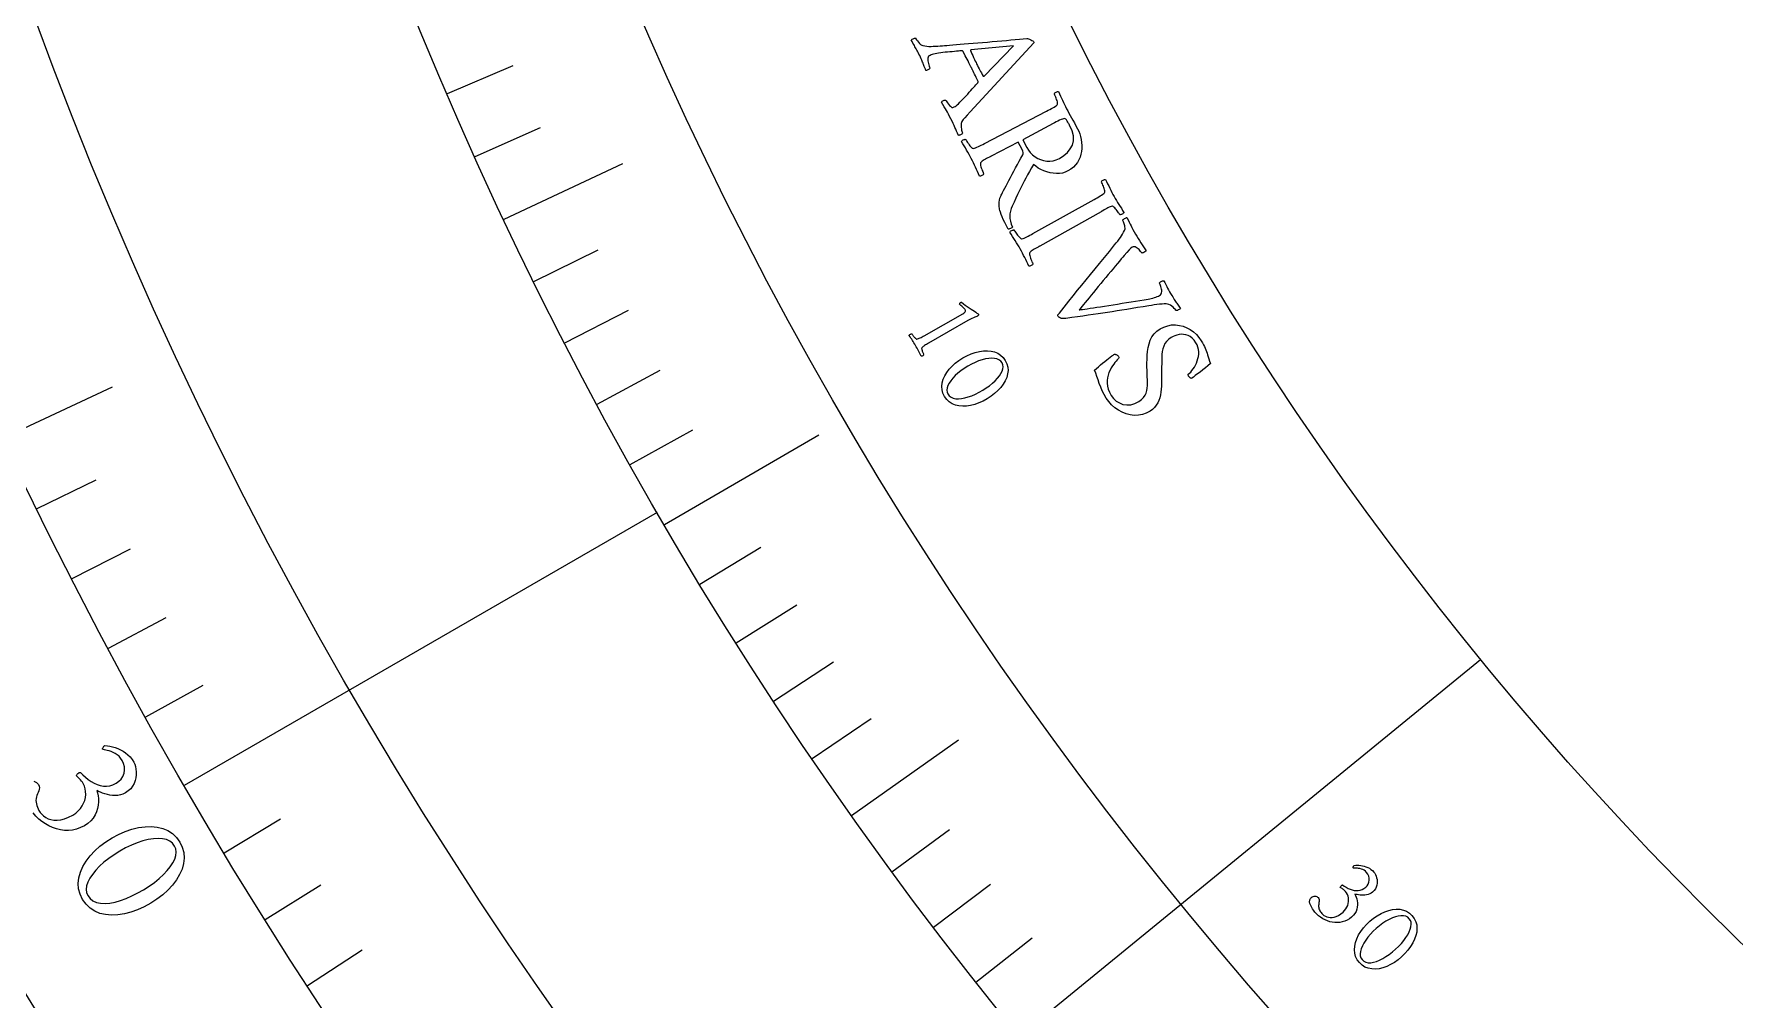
# Model space of a CAD drawing. Header units: millimetres. Extents: x -60 to 60, y -60 to 76.
# Drawn here: x -48.84 to -28.29, y -29.75 to -18.07 of the extents above; entities that cross this region are included whole.
import ezdxf

# ---------------------------------------------------------------- set-up
doc = ezdxf.new("R2010")
doc.units = ezdxf.units.MM
for name, color, linetype in [('CUT_OUTER', 1, 'Continuous'), ('ENGRAVE', 7, 'Continuous'), ('ENGRAVE_FINE', 8, 'Continuous'), ('TEXT', 5, 'Continuous')]:
    doc.layers.add(name, color=color, linetype=linetype)

msp = doc.modelspace()

# ---------------------------------------------------------------- linework, layer by layer
at = {"layer": 'CUT_OUTER'}
msp.add_arc((0, -0.0001), 59.9999, 176.771323, 2.429054, dxfattribs=at)
at = {"layer": 'ENGRAVE'}
for points in [[(-43.1618, -20.3063), (-41.7285, -19.632)], [(-49.2125, -22.9482), (-47.8966, -22.3345)], [(-41.2229, -23.9993), (-39.3562, -22.9125)], [(-47.0252, -27.15), (-41.3094, -23.85)], [(-36.9338, -30.1858), (-31.3589, -25.6295)], [(-38.9628, -27.5171), (-37.6689, -26.6033)]]:
    msp.add_lwpolyline(points, dxfattribs=at)
for radius in [58.8, 58.8, 57.225, 54.3, 54.3, 51.99, 47.7, 47.7, 45.18, 40.5, 40.5]:
    msp.add_circle((0, 0), radius, dxfattribs=at)
at = {"layer": 'ENGRAVE_FINE'}
for points in [[(-43.8446, -18.7868), (-43.0504, -18.4465)], [(-43.5099, -19.5493), (-42.7218, -19.1952)], [(-42.8004, -21.0575), (-42.0251, -20.6761)], [(-42.4257, -21.8026), (-41.6572, -21.4077)], [(-42.0378, -22.5414), (-41.2763, -22.1331)], [(-41.6368, -23.2737), (-40.8826, -22.8522)], [(-48.8045, -23.8036), (-48.0927, -23.4564)], [(-48.3817, -24.6517), (-47.676, -24.2921)], [(-40.7961, -24.7178), (-40.0571, -24.2701)], [(-40.3566, -25.4291), (-39.6256, -24.9685)], [(-47.9441, -25.4923), (-47.2448, -25.1205)], [(-39.9044, -26.1329), (-39.1816, -25.6595)], [(-47.4919, -26.3252), (-46.7992, -25.9412)], [(-39.4398, -26.829), (-38.7254, -26.343)], [(-46.5442, -27.9666), (-45.8653, -27.5587)], [(-38.4735, -28.1971), (-37.7767, -27.6864)], [(-46.049, -28.7746), (-45.3774, -28.3549)], [(-37.9722, -28.8687), (-37.2844, -28.3458)], [(-45.5398, -29.5739), (-44.8756, -29.1425)], [(-37.4589, -29.5317), (-36.7804, -28.9968)]]:
    msp.add_lwpolyline(points, dxfattribs=at)
at = {"layer": 'TEXT'}
for points in [[(-37.8931, -18.2103), (-37.8897, -18.21), (-37.8797, -18.2092), (-37.8631, -18.2079), (-37.8398, -18.2061), (-37.8108, -18.2038), (-37.7771, -18.201), (-37.7387, -18.1978), (-37.6956, -18.1941), (-37.6488, -18.1901), (-37.5993, -18.1861), (-37.5471, -18.182), (-37.4924, -18.1778), (-37.4359, -18.1735), (-37.3787, -18.1689), (-37.3207, -18.164), (-37.2621, -18.1588), (-37.2037, -18.1536), (-37.1464, -18.1484), (-37.0904, -18.1434), (-37.0356, -18.1385), (-36.9831, -18.1338), (-36.9337, -18.1294), (-36.8876, -18.1253), (-36.8448, -18.1215), (-36.835, -18.1224), (-36.8237, -18.1252), (-36.8109, -18.1299), (-36.7966, -18.1365), (-36.783, -18.1439), (-36.7725, -18.151), (-36.7649, -18.1577), (-36.7603, -18.1641), (-36.7596, -18.1657), (-36.7591, -18.1671), (-36.759, -18.1682), (-36.7591, -18.169), (-36.7593, -18.1699), (-36.7594, -18.1711), (-36.7595, -18.1728), (-36.7596, -18.1748), (-37.529, -19.0077), (-37.5666, -19.0492), (-37.5946, -19.0805), (-37.6131, -19.1014), (-37.6219, -19.1121), (-37.6287, -19.1226), (-37.6336, -19.135), (-37.6368, -19.1491), (-37.6382, -19.1651), (-37.6382, -19.1818), (-37.6372, -19.1979), (-37.6352, -19.2136), (-37.6321, -19.2286), (-37.6287, -19.2421), (-37.6258, -19.2527), (-37.6232, -19.2606), (-37.6212, -19.2656), (-37.6247, -19.2713), (-37.6301, -19.2765), (-37.6373, -19.2812), (-37.6464, -19.2854), (-37.6554, -19.2889), (-37.6625, -19.2914), (-37.6676, -19.2929), (-37.6709, -19.2934), (-37.6823, -19.2667), (-37.6932, -19.2414), (-37.7034, -19.2176), (-37.713, -19.1952), (-37.7231, -19.1725), (-37.7344, -19.148), (-37.7472, -19.1215), (-37.7613, -19.0932), (-37.7766, -19.0635), (-37.7908, -19.0366), (-37.804, -19.0125), (-37.8162, -18.9911), (-37.8286, -18.9699), (-37.8425, -18.9461), (-37.8577, -18.9197), (-37.8744, -18.8907), (-37.8717, -18.8854), (-37.867, -18.8804), (-37.8605, -18.8758), (-37.8521, -18.8716), (-37.8433, -18.8683), (-37.8354, -18.8664), (-37.8285, -18.866), (-37.8226, -18.8671), (-37.8175, -18.8763), (-37.8105, -18.8874), (-37.8015, -18.9004), (-37.7906, -18.9153), (-37.7791, -18.9295), (-37.7684, -18.9408), (-37.7585, -18.949), (-37.7495, -18.9542), (-37.7435, -18.9552), (-37.7367, -18.9547), (-37.729, -18.9525), (-37.7204, -18.9487), (-37.7111, -18.9432), (-37.6998, -18.9347), (-37.6864, -18.9233), (-37.6709, -18.909), (-37.654, -18.8926), (-37.6361, -18.8747), (-37.6174, -18.8555), (-37.5979, -18.8348), (-37.5781, -18.8135), (-37.5586, -18.7923), (-37.5395, -18.7714), (-37.5207, -18.7506), (-37.5029, -18.7309), (-37.4867, -18.7129), (-37.4722, -18.6968), (-37.4593, -18.6825), (-37.4488, -18.6708), (-37.4412, -18.6625), (-37.4367, -18.6574), (-37.4352, -18.6558), (-37.4351, -18.6554), (-37.4347, -18.6544), (-37.4341, -18.6527), (-37.4333, -18.6503), (-37.4327, -18.6477), (-37.4324, -18.6454), (-37.4326, -18.6432), (-37.4333, -18.6413), (-37.4397, -18.6265), (-37.4471, -18.6102), (-37.4555, -18.5925), (-37.4649, -18.5732), (-37.4746, -18.5536), (-37.484, -18.5346), (-37.493, -18.5164), (-37.5017, -18.4988), (-37.5039, -18.4942), (-37.5062, -18.4897), (-37.5084, -18.4851), (-37.5106, -18.4806), (-37.5128, -18.4762), (-37.5149, -18.4719), (-37.5169, -18.468), (-37.5187, -18.4642), (-37.5317, -18.438), (-37.5437, -18.4139), (-37.5549, -18.3918), (-37.5651, -18.3719), (-37.5758, -18.3517), (-37.5881, -18.329), (-37.602, -18.3037), (-37.6176, -18.2758), (-37.6183, -18.2748), (-37.6194, -18.2738), (-37.621, -18.2727), (-37.623, -18.2716), (-37.625, -18.2706), (-37.6264, -18.2699), (-37.6273, -18.2694), (-37.6276, -18.2693), (-37.6303, -18.2696), (-37.6384, -18.2703), (-37.6519, -18.2716), (-37.6708, -18.2734), (-37.6934, -18.2755), (-37.7181, -18.2777), (-37.7448, -18.2801), (-37.7736, -18.2826), (-37.8028, -18.2852), (-37.831, -18.288), (-37.8582, -18.291), (-37.8842, -18.2942), (-37.9098, -18.2973), (-37.9328, -18.301), (-37.9533, -18.3053), (-37.9713, -18.3102), (-37.987, -18.3153), (-38.0009, -18.3202), (-38.0128, -18.3249), (-38.0229, -18.3294), (-38.0316, -18.3358), (-38.0375, -18.3452), (-38.0407, -18.3578), (-38.0412, -18.3734), (-38.0396, -18.3904), (-38.037, -18.4072), (-38.0331, -18.4237), (-38.0282, -18.4399), (-38.0231, -18.4544), (-38.019, -18.4659), (-38.0158, -18.4742), (-38.0135, -18.4795), (-38.0154, -18.4825), (-38.0195, -18.4863), (-38.0255, -18.4909), (-38.0336, -18.4961), (-38.0423, -18.501), (-38.0501, -18.5047), (-38.0569, -18.507), (-38.0629, -18.508), (-38.0702, -18.4907), (-38.0768, -18.4746), (-38.0829, -18.4598), (-38.0883, -18.4463), (-38.0934, -18.4334), (-38.0985, -18.4205), (-38.1037, -18.4076), (-38.1088, -18.3947), (-38.1144, -18.3808), (-38.1213, -18.3651), (-38.1293, -18.3476), (-38.1385, -18.3282), (-38.148, -18.3087), (-38.1569, -18.291), (-38.1653, -18.275), (-38.1731, -18.2607), (-38.1807, -18.2472), (-38.1882, -18.2338), (-38.1958, -18.2204), (-38.2033, -18.2069), (-38.2113, -18.1925), (-38.2201, -18.1763), (-38.2299, -18.1582), (-38.2404, -18.1383), (-38.2384, -18.1353), (-38.2342, -18.1319), (-38.2278, -18.128), (-38.2193, -18.1237), (-38.2101, -18.1196), (-38.2021, -18.1167), (-38.195, -18.1148), (-38.189, -18.1139), (-38.1839, -18.1234), (-38.1763, -18.1353), (-38.1664, -18.1497), (-38.154, -18.1664), (-38.1405, -18.1823), (-38.1274, -18.1943), (-38.1147, -18.2023), (-38.1023, -18.2064), (-38.078, -18.2111), (-38.0531, -18.2143), (-38.0277, -18.216), (-38.0018, -18.2161), (-37.9754, -18.2152), (-37.9485, -18.214), (-37.921, -18.2123), (-37.8931, -18.2103)], [(-37.0063, -18.2076), (-37.5194, -18.2595), (-37.5196, -18.2596), (-37.5202, -18.2601), (-37.5212, -18.261), (-37.5226, -18.2622), (-37.5239, -18.2634), (-37.5248, -18.2646), (-37.5251, -18.2657), (-37.5249, -18.2667), (-37.5169, -18.2852), (-37.508, -18.3054), (-37.4981, -18.3272), (-37.4873, -18.3507), (-37.4765, -18.3738), (-37.4667, -18.3944), (-37.458, -18.4126), (-37.4503, -18.4283), (-37.4402, -18.4486), (-37.4303, -18.4678), (-37.4207, -18.4858), (-37.4114, -18.5027), (-37.4019, -18.5194), (-37.3921, -18.5369), (-37.3819, -18.5552), (-37.3713, -18.5743), (-37.3702, -18.5758), (-37.3687, -18.5766), (-37.3668, -18.5769), (-37.3645, -18.5765), (-37.3623, -18.5759), (-37.3608, -18.5755), (-37.3598, -18.5752), (-37.3595, -18.5752)], [(-36.2305, -19.2121), (-36.2163, -19.2419), (-36.2042, -19.2735), (-36.1944, -19.3068), (-36.1868, -19.3419), (-36.1816, -19.3778), (-36.1794, -19.4138), (-36.18, -19.4498), (-36.1834, -19.4857), (-36.1901, -19.5211), (-36.2005, -19.5552), (-36.2145, -19.5881), (-36.2323, -19.6198), (-36.2541, -19.6495), (-36.2804, -19.6765), (-36.3112, -19.7009), (-36.3464, -19.7226), (-36.3786, -19.7373), (-36.4127, -19.7474), (-36.4487, -19.753), (-36.4866, -19.754), (-36.5252, -19.7511), (-36.5633, -19.7446), (-36.6009, -19.7348), (-36.6381, -19.7215), (-36.6736, -19.7053), (-36.7063, -19.6868), (-36.7362, -19.6661), (-36.7632, -19.6431), (-36.7886, -19.6862), (-36.8127, -19.7281), (-36.8355, -19.7687), (-36.8569, -19.8081), (-36.8774, -19.8471), (-36.8975, -19.8865), (-36.9173, -19.9262), (-36.9366, -19.9665), (-36.9562, -20.008), (-36.9767, -20.0519), (-36.9982, -20.098), (-37.0205, -20.1464), (-37.0334, -20.1784), (-37.0428, -20.2095), (-37.0486, -20.2397), (-37.0508, -20.269), (-37.0491, -20.2989), (-37.043, -20.3309), (-37.0325, -20.3651), (-37.0176, -20.4014), (-37.0203, -20.4067), (-37.0253, -20.4115), (-37.0327, -20.4158), (-37.0423, -20.4197), (-37.052, -20.4228), (-37.0596, -20.4251), (-37.0651, -20.4265), (-37.0684, -20.427), (-37.0912, -20.3846), (-37.1112, -20.3455), (-37.1283, -20.3097), (-37.1425, -20.2771), (-37.1541, -20.248), (-37.1632, -20.2227), (-37.1698, -20.2011), (-37.1739, -20.1833), (-37.1752, -20.1712), (-37.1765, -20.1567), (-37.1777, -20.1399), (-37.1789, -20.1207), (-37.1785, -20.0997), (-37.175, -20.0773), (-37.1683, -20.0535), (-37.1584, -20.0282), (-37.1531, -20.017), (-37.1457, -20.0016), (-37.136, -19.9822), (-37.1243, -19.9588), (-37.1107, -19.9321), (-37.0955, -19.9028), (-37.0788, -19.871), (-37.0606, -19.8367), (-37.0413, -19.8005), (-37.0213, -19.7632), (-37.0006, -19.7246), (-36.9792, -19.6849), (-36.9576, -19.6449), (-36.9359, -19.6056), (-36.9144, -19.567), (-36.8929, -19.529), (-36.8881, -19.5153), (-36.8876, -19.4999), (-36.8915, -19.4828), (-36.8997, -19.4639), (-36.9477, -19.3727), (-37.2753, -19.5444), (-37.278, -19.5459), (-37.2807, -19.5473), (-37.2833, -19.5487), (-37.286, -19.5501), (-37.2887, -19.5515), (-37.2914, -19.5529), (-37.2941, -19.5544), (-37.2968, -19.5558), (-37.3135, -19.5646), (-37.3294, -19.5731), (-37.3443, -19.5813), (-37.3585, -19.5892), (-37.3714, -19.597), (-37.3828, -19.6046), (-37.3927, -19.6122), (-37.401, -19.6196), (-37.4038, -19.6251), (-37.4048, -19.6332), (-37.4042, -19.6439), (-37.402, -19.6571), (-37.3985, -19.6718), (-37.3943, -19.6866), (-37.3892, -19.7016), (-37.3833, -19.7167), (-37.3774, -19.7307), (-37.3724, -19.7422), (-37.3682, -19.7513), (-37.3649, -19.758), (-37.3679, -19.7627), (-37.3725, -19.7675), (-37.3788, -19.7725), (-37.3867, -19.7776), (-37.3951, -19.782), (-37.4026, -19.7846), (-37.4093, -19.7854), (-37.4152, -19.7846), (-37.4277, -19.7567), (-37.44, -19.7295), (-37.4521, -19.7029), (-37.4639, -19.6769), (-37.4759, -19.6512), (-37.4884, -19.6253), (-37.5014, -19.5992), (-37.5149, -19.5729), (-37.5284, -19.5474), (-37.5424, -19.5219), (-37.5568, -19.4963), (-37.5716, -19.4706), (-37.5867, -19.4448), (-37.6021, -19.4188), (-37.6176, -19.3927), (-37.6334, -19.3664), (-37.6307, -19.361), (-37.6262, -19.356), (-37.6197, -19.3513), (-37.6114, -19.347), (-37.6027, -19.3434), (-37.595, -19.3411), (-37.5884, -19.3401), (-37.5828, -19.3403), (-37.5792, -19.3468), (-37.5742, -19.3555), (-37.5676, -19.3662), (-37.5595, -19.379), (-37.5504, -19.3925), (-37.5409, -19.4054), (-37.5311, -19.4177), (-37.5209, -19.4293), (-37.5111, -19.439), (-37.5027, -19.4456), (-37.4957, -19.4489), (-37.49, -19.4491), (-37.4767, -19.4463), (-37.4623, -19.4419), (-37.4466, -19.4359), (-37.4299, -19.4282), (-37.4122, -19.4196), (-37.3939, -19.4104), (-37.375, -19.4008), (-37.3554, -19.3908), (-36.6042, -18.9985), (-36.5847, -18.9883), (-36.5658, -18.9783), (-36.5475, -18.9685), (-36.5298, -18.9588), (-36.5135, -18.9493), (-36.4993, -18.9399), (-36.4871, -18.9306), (-36.4771, -18.9214), (-36.4733, -18.9164), (-36.4716, -18.9087), (-36.4722, -18.8985), (-36.4751, -18.8856), (-36.4792, -18.8713), (-36.4838, -18.857), (-36.4889, -18.8427), (-36.4944, -18.8283), (-36.4997, -18.815), (-36.5043, -18.8041), (-36.5081, -18.7953), (-36.5112, -18.7889), (-36.5082, -18.7843), (-36.5035, -18.7796), (-36.4971, -18.7747), (-36.4891, -18.7697), (-36.4807, -18.7654), (-36.4732, -18.7629), (-36.4665, -18.762), (-36.4606, -18.7629), (-36.448, -18.7897), (-36.4357, -18.8162), (-36.4236, -18.8425), (-36.4118, -18.8685), (-36.4, -18.8942), (-36.3879, -18.9196), (-36.3755, -18.9447), (-36.3627, -18.9695), (-36.349, -18.9955), (-36.3346, -19.0223), (-36.3193, -19.05), (-36.3033, -19.0786), (-36.2865, -19.1087), (-36.2687, -19.141), (-36.2501, -19.1754), (-36.2305, -19.2121)], [(-36.4492, -19.5708), (-36.3965, -19.5376), (-36.353, -19.4996), (-36.3187, -19.4568), (-36.2937, -19.4092), (-36.2804, -19.3566), (-36.2818, -19.2987), (-36.2976, -19.2355), (-36.328, -19.1669), (-36.3329, -19.158), (-36.339, -19.1471), (-36.3465, -19.1342), (-36.3553, -19.1194), (-36.3646, -19.1056), (-36.3734, -19.096), (-36.3817, -19.0905), (-36.3896, -19.0891), (-36.4008, -19.0909), (-36.4143, -19.095), (-36.4303, -19.1013), (-36.4487, -19.1099), (-36.4683, -19.1197), (-36.488, -19.1297), (-36.5077, -19.1398), (-36.5274, -19.1501), (-36.8937, -19.3444), (-36.8448, -19.4373), (-36.8252, -19.4698), (-36.8019, -19.4994), (-36.7752, -19.5261), (-36.7449, -19.5499), (-36.712, -19.57), (-36.6775, -19.5856), (-36.6413, -19.5968), (-36.6035, -19.6034), (-36.5648, -19.6047), (-36.5262, -19.5996), (-36.4877, -19.5883), (-36.4492, -19.5708)], [(-35.7891, -20.0307), (-35.775, -20.0556), (-35.7607, -20.0799), (-35.7462, -20.1038), (-35.7315, -20.1271), (-35.7167, -20.1504), (-35.7016, -20.1744), (-35.6863, -20.1989), (-35.6709, -20.2241), (-35.6734, -20.2294), (-35.6778, -20.2345), (-35.684, -20.2395), (-35.6922, -20.2441), (-35.7008, -20.2481), (-35.7083, -20.2507), (-35.7149, -20.2521), (-35.7204, -20.2521), (-35.7241, -20.2459), (-35.7294, -20.2378), (-35.7362, -20.2276), (-35.7446, -20.2155), (-35.7538, -20.2027), (-35.7631, -20.1906), (-35.7725, -20.179), (-35.7819, -20.168), (-35.791, -20.1589), (-35.7993, -20.1527), (-35.8068, -20.1495), (-35.8135, -20.1493), (-35.8243, -20.1523), (-35.8362, -20.1566), (-35.849, -20.1622), (-35.8629, -20.1691), (-35.8777, -20.1769), (-35.893, -20.1851), (-35.9089, -20.1939), (-35.9254, -20.2031), (-35.9281, -20.2046), (-35.9307, -20.2061), (-35.9334, -20.2076), (-35.9361, -20.2091), (-35.9387, -20.2106), (-35.9414, -20.212), (-35.944, -20.2135), (-35.9467, -20.215), (-36.6854, -20.6304), (-36.688, -20.6319), (-36.6907, -20.6334), (-36.6933, -20.6349), (-36.696, -20.6364), (-36.6986, -20.6379), (-36.7013, -20.6394), (-36.7039, -20.6409), (-36.7066, -20.6424), (-36.723, -20.6517), (-36.7386, -20.6607), (-36.7533, -20.6693), (-36.7672, -20.6776), (-36.7799, -20.6857), (-36.7911, -20.6937), (-36.8008, -20.7016), (-36.8089, -20.7093), (-36.8114, -20.7148), (-36.8123, -20.7229), (-36.8114, -20.7336), (-36.8087, -20.7468), (-36.8048, -20.7613), (-36.8001, -20.776), (-36.7946, -20.7908), (-36.7883, -20.8058), (-36.782, -20.8196), (-36.7766, -20.831), (-36.7722, -20.8399), (-36.7687, -20.8465), (-36.7716, -20.8513), (-36.776, -20.8562), (-36.7822, -20.8614), (-36.7899, -20.8668), (-36.7981, -20.8714), (-36.8056, -20.8742), (-36.8123, -20.8753), (-36.8182, -20.8746), (-36.8315, -20.8471), (-36.8446, -20.8203), (-36.8574, -20.794), (-36.87, -20.7684), (-36.8828, -20.743), (-36.8961, -20.7175), (-36.9098, -20.6918), (-36.9241, -20.6659), (-36.9383, -20.6408), (-36.953, -20.6157), (-36.9681, -20.5905), (-36.9837, -20.5653), (-36.9996, -20.54), (-37.0157, -20.5145), (-37.032, -20.4888), (-37.0486, -20.4629), (-37.0461, -20.4575), (-37.0416, -20.4524), (-37.0353, -20.4475), (-37.0271, -20.4429), (-37.0185, -20.4391), (-37.0109, -20.4366), (-37.0043, -20.4354), (-36.9988, -20.4354), (-36.995, -20.4418), (-36.9897, -20.4503), (-36.9828, -20.4608), (-36.9743, -20.4734), (-36.9648, -20.4867), (-36.955, -20.4993), (-36.9448, -20.5113), (-36.9342, -20.5226), (-36.9242, -20.532), (-36.9156, -20.5383), (-36.9085, -20.5414), (-36.9028, -20.5414), (-36.8896, -20.5382), (-36.8753, -20.5334), (-36.8599, -20.5269), (-36.8433, -20.5188), (-36.8259, -20.5096), (-36.8079, -20.4999), (-36.7892, -20.4898), (-36.77, -20.4792), (-36.0296, -20.0668), (-36.0104, -20.056), (-35.9918, -20.0455), (-35.9738, -20.0351), (-35.9564, -20.0249), (-35.9404, -20.0149), (-35.9265, -20.0051), (-35.9146, -19.9954), (-35.9049, -19.9859), (-35.9012, -19.9808), (-35.8998, -19.9731), (-35.9007, -19.9629), (-35.9039, -19.9501), (-35.9085, -19.9359), (-35.9136, -19.9216), (-35.9192, -19.9071), (-35.9253, -19.8926), (-35.9313, -19.8791), (-35.9363, -19.8679), (-35.9405, -19.8592), (-35.9439, -19.8528), (-35.9409, -19.8481), (-35.9364, -19.8432), (-35.9302, -19.8382), (-35.9223, -19.8329), (-35.9141, -19.8284), (-35.9066, -19.8257), (-35.8999, -19.8246), (-35.894, -19.8253), (-35.8806, -19.8518), (-35.8674, -19.8781), (-35.8544, -19.9043), (-35.8417, -19.9303), (-35.8289, -19.956), (-35.8159, -19.9813), (-35.8026, -20.0062), (-35.7891, -20.0307)], [(-35.531, -20.4851), (-35.515, -20.5124), (-35.499, -20.539), (-35.4829, -20.5649), (-35.4666, -20.5903), (-35.4504, -20.6152), (-35.4345, -20.64), (-35.4187, -20.6646), (-35.4032, -20.689), (-35.4067, -20.693), (-35.4122, -20.6974), (-35.4196, -20.7022), (-35.4289, -20.7075), (-35.4383, -20.712), (-35.4456, -20.7146), (-35.451, -20.7154), (-35.4544, -20.7143), (-35.4573, -20.7099), (-35.4621, -20.7035), (-35.4688, -20.6953), (-35.4773, -20.685), (-35.4871, -20.6743), (-35.4976, -20.6643), (-35.5088, -20.6552), (-35.5207, -20.6469), (-35.5329, -20.6409), (-35.5451, -20.6387), (-35.5574, -20.6402), (-35.5697, -20.6455), (-35.5864, -20.6577), (-35.6082, -20.6782), (-35.6353, -20.707), (-35.6676, -20.7439), (-35.6842, -20.7636), (-35.7032, -20.7863), (-35.7247, -20.8121), (-35.7487, -20.8409), (-35.7746, -20.8721), (-35.8018, -20.9047), (-35.8303, -20.9389), (-35.8601, -20.9746), (-35.8905, -21.0112), (-35.9208, -21.0478), (-35.9511, -21.0847), (-35.9812, -21.1216), (-36.0108, -21.1579), (-36.0391, -21.1926), (-36.0663, -21.2258), (-36.0923, -21.2574), (-36.1166, -21.2869), (-36.1386, -21.3136), (-36.1582, -21.3374), (-36.1755, -21.3584), (-36.1898, -21.3758), (-36.2004, -21.3888), (-36.2072, -21.3973), (-36.2103, -21.4014), (-36.2027, -21.4006), (-36.189, -21.3989), (-36.1693, -21.3963), (-36.1435, -21.3927), (-36.1127, -21.3882), (-36.078, -21.3831), (-36.0394, -21.3773), (-35.997, -21.3708), (-35.9515, -21.3637), (-35.9036, -21.3563), (-35.8535, -21.3484), (-35.8011, -21.3402), (-35.7474, -21.3318), (-35.6933, -21.3232), (-35.6388, -21.3144), (-35.584, -21.3055), (-35.5297, -21.2967), (-35.4772, -21.288), (-35.4262, -21.2796), (-35.3769, -21.2713), (-35.3584, -21.2681), (-35.3398, -21.2642), (-35.3209, -21.2595), (-35.3019, -21.2542), (-35.2838, -21.2484), (-35.2676, -21.2422), (-35.2533, -21.2359), (-35.241, -21.2292), (-35.2288, -21.2199), (-35.2201, -21.2087), (-35.2149, -21.1958), (-35.2131, -21.181), (-35.2137, -21.1654), (-35.2157, -21.15), (-35.219, -21.1349), (-35.2237, -21.12), (-35.2287, -21.1064), (-35.2332, -21.0952), (-35.2371, -21.0865), (-35.2404, -21.0801), (-35.2394, -21.0755), (-35.2359, -21.0705), (-35.2297, -21.065), (-35.221, -21.0592), (-35.2115, -21.0541), (-35.2032, -21.0509), (-35.1959, -21.0495), (-35.1898, -21.0499), (-35.1772, -21.0731), (-35.165, -21.0958), (-35.1533, -21.1179), (-35.1421, -21.1394), (-35.1307, -21.1608), (-35.1187, -21.1827), (-35.1059, -21.205), (-35.0923, -21.2278), (-35.0811, -21.2463), (-35.0709, -21.2627), (-35.0618, -21.277), (-35.0539, -21.2893), (-35.0464, -21.3004), (-35.039, -21.3113), (-35.0315, -21.3221), (-35.0239, -21.3327), (-35.0159, -21.3438), (-35.0072, -21.3562), (-34.9976, -21.3699), (-34.9873, -21.3848), (-34.9908, -21.3889), (-34.9964, -21.3933), (-35.0042, -21.3982), (-35.014, -21.4035), (-35.0237, -21.4081), (-35.0309, -21.4109), (-35.0357, -21.4119), (-35.0379, -21.4111), (-35.0426, -21.4047), (-35.0503, -21.3957), (-35.0612, -21.384), (-35.0751, -21.3697), (-35.0911, -21.3556), (-35.1082, -21.3447), (-35.1263, -21.3368), (-35.1455, -21.3321), (-35.1615, -21.3305), (-35.1825, -21.3304), (-35.2088, -21.3318), (-35.2402, -21.3347), (-35.2737, -21.3386), (-35.3062, -21.3429), (-35.3378, -21.3475), (-35.3683, -21.3526), (-35.4391, -21.3644), (-35.5069, -21.3756), (-35.5718, -21.3862), (-35.6337, -21.3964), (-35.6937, -21.4061), (-35.7527, -21.4154), (-35.8107, -21.4243), (-35.8677, -21.4329), (-35.9248, -21.4414), (-35.9829, -21.4501), (-36.0421, -21.4588), (-36.1025, -21.4677), (-36.1651, -21.4768), (-36.2311, -21.486), (-36.3005, -21.4954), (-36.3734, -21.5049), (-36.3929, -21.5068), (-36.4101, -21.5067), (-36.4248, -21.5048), (-36.4371, -21.5009), (-36.4474, -21.4957), (-36.4563, -21.4894), (-36.4637, -21.4821), (-36.4697, -21.4737), (-36.4704, -21.4708), (-36.4697, -21.4672), (-36.4674, -21.463), (-36.4635, -21.4582), (-36.4592, -21.4533), (-36.4557, -21.4489), (-36.453, -21.4449), (-36.451, -21.4413), (-36.3929, -21.3687), (-36.3366, -21.2986), (-36.2821, -21.231), (-36.2296, -21.166), (-36.1777, -21.1021), (-36.1253, -21.0377), (-36.0725, -20.9728), (-36.0191, -20.9075), (-35.9642, -20.8402), (-35.9066, -20.7693), (-35.8464, -20.6948), (-35.7834, -20.6168), (-35.764, -20.593), (-35.7459, -20.5701), (-35.7289, -20.5481), (-35.7133, -20.5269), (-35.6988, -20.5061), (-35.6856, -20.4854), (-35.6735, -20.4646), (-35.6626, -20.4438), (-35.6588, -20.4347), (-35.6567, -20.4243), (-35.6563, -20.4126), (-35.6575, -20.3995), (-35.6598, -20.386), (-35.6627, -20.373), (-35.6662, -20.3604), (-35.6703, -20.3484), (-35.6745, -20.3374), (-35.6784, -20.3281), (-35.6819, -20.3204), (-35.685, -20.3144), (-35.6839, -20.3128), (-35.6798, -20.3097), (-35.6725, -20.3051), (-35.6621, -20.2991), (-35.6515, -20.2932), (-35.6436, -20.2891), (-35.6382, -20.2868), (-35.6355, -20.2863), (-35.6205, -20.3149), (-35.6069, -20.3411), (-35.5948, -20.3649), (-35.5843, -20.3863), (-35.5736, -20.4076), (-35.5612, -20.4311), (-35.5469, -20.457), (-35.531, -20.4851)], [(-38.0833, -21.7143), (-37.6184, -21.4492), (-37.6072, -21.4424), (-37.5983, -21.436), (-37.5916, -21.43), (-37.5873, -21.4245), (-37.5849, -21.419), (-37.5843, -21.4133), (-37.5854, -21.4073), (-37.5882, -21.4011), (-37.5928, -21.3941), (-37.5996, -21.386), (-37.6085, -21.3768), (-37.6195, -21.3665), (-37.6309, -21.3563), (-37.641, -21.3475), (-37.6498, -21.3401), (-37.6574, -21.334), (-37.6556, -21.327), (-37.6527, -21.321), (-37.6486, -21.3161), (-37.6433, -21.3122), (-37.6432, -21.3122), (-37.643, -21.312), (-37.6426, -21.3118), (-37.6421, -21.3115), (-37.6399, -21.3105), (-37.6379, -21.3099), (-37.6363, -21.31), (-37.6349, -21.3105), (-37.6111, -21.3277), (-37.5874, -21.3446), (-37.5637, -21.3612), (-37.54, -21.3775), (-37.5174, -21.393), (-37.4968, -21.4071), (-37.4782, -21.4199), (-37.4617, -21.4314), (-37.448, -21.4408), (-37.4382, -21.4478), (-37.4322, -21.4522), (-37.43, -21.454), (-37.4286, -21.4563), (-37.4275, -21.4593), (-37.4276, -21.4623), (-37.4287, -21.4653), (-37.431, -21.4685), (-37.4338, -21.4715), (-37.4363, -21.4742), (-37.4387, -21.4766), (-37.4408, -21.4787), (-37.4428, -21.4795), (-37.4487, -21.4817), (-37.4585, -21.4854), (-37.4722, -21.4906), (-37.4893, -21.4977), (-37.5091, -21.5071), (-37.5315, -21.5188), (-37.5566, -21.5328), (-38.0314, -21.805), (-38.0441, -21.8123), (-38.0563, -21.8195), (-38.0681, -21.8265), (-38.0793, -21.8332), (-38.0896, -21.8399), (-38.0986, -21.8465), (-38.1063, -21.853), (-38.1127, -21.8594), (-38.1144, -21.8631), (-38.115, -21.8683), (-38.1146, -21.875), (-38.1131, -21.8832), (-38.1108, -21.8923), (-38.108, -21.9013), (-38.1047, -21.9103), (-38.1009, -21.9194), (-38.0971, -21.9278), (-38.0938, -21.9348), (-38.091, -21.9404), (-38.0887, -21.9446), (-38.0906, -21.9478), (-38.0936, -21.9511), (-38.0976, -21.9546), (-38.1028, -21.9582), (-38.1082, -21.9613), (-38.1132, -21.9632), (-38.1176, -21.964), (-38.1216, -21.9635), (-38.1305, -21.9455), (-38.1389, -21.9283), (-38.1471, -21.9119), (-38.1549, -21.8962), (-38.1627, -21.8807), (-38.1712, -21.8647), (-38.1801, -21.8483), (-38.1897, -21.8313), (-38.199, -21.8152), (-38.2082, -21.7999), (-38.2171, -21.7855), (-38.2259, -21.772), (-38.2348, -21.7584), (-38.2445, -21.7438), (-38.2547, -21.7282), (-38.2657, -21.7116), (-38.264, -21.7079), (-38.2611, -21.7045), (-38.257, -21.7012), (-38.2515, -21.698), (-38.2458, -21.6954), (-38.2408, -21.6937), (-38.2364, -21.6928), (-38.2327, -21.6928), (-38.2302, -21.6969), (-38.2268, -21.7022), (-38.2224, -21.7086), (-38.2171, -21.7161), (-38.2113, -21.724), (-38.2051, -21.7314), (-38.1988, -21.7384), (-38.1921, -21.745), (-38.1858, -21.7504), (-38.1804, -21.7539), (-38.1758, -21.7556), (-38.1721, -21.7555), (-38.1633, -21.7533), (-38.1537, -21.7501), (-38.1434, -21.7459), (-38.1323, -21.7406), (-38.1206, -21.7346), (-38.1085, -21.7282), (-38.0961, -21.7214), (-38.0833, -21.7143)], [(-34.7357, -21.7759), (-34.7204, -21.8011), (-34.7072, -21.8245), (-34.6962, -21.8463), (-34.6873, -21.8663), (-34.6796, -21.8857), (-34.6724, -21.9056), (-34.6655, -21.9261), (-34.659, -21.9471), (-34.6522, -21.9697), (-34.6445, -21.9947), (-34.6357, -22.0222), (-34.626, -22.0522), (-34.6558, -22.0779), (-34.6864, -22.1034), (-34.718, -22.1287), (-34.7504, -22.1539), (-34.7812, -22.1773), (-34.8079, -22.1974), (-34.8306, -22.2142), (-34.8492, -22.2276), (-34.8533, -22.23), (-34.858, -22.2303), (-34.8635, -22.2282), (-34.8696, -22.224), (-34.8756, -22.2187), (-34.8806, -22.2138), (-34.8847, -22.2091), (-34.8879, -22.2047), (-34.891, -22.1988), (-34.8929, -22.1931), (-34.8935, -22.1874), (-34.8928, -22.1818), (-34.8784, -22.169), (-34.8637, -22.1537), (-34.8488, -22.136), (-34.8337, -22.1157), (-34.8191, -22.0936), (-34.806, -22.0701), (-34.7944, -22.0453), (-34.7841, -22.0193), (-34.7758, -21.9923), (-34.7701, -21.965), (-34.7668, -21.9372), (-34.7661, -21.9089), (-34.7686, -21.8807), (-34.7751, -21.8531), (-34.7855, -21.8261), (-34.7999, -21.7997), (-34.8217, -21.7689), (-34.845, -21.7439), (-34.8696, -21.7248), (-34.8956, -21.7116), (-34.9224, -21.7032), (-34.9492, -21.6985), (-34.976, -21.6977), (-35.0029, -21.7007), (-35.0289, -21.7066), (-35.0535, -21.7145), (-35.0765, -21.7244), (-35.098, -21.7362), (-35.129, -21.7584), (-35.1544, -21.7832), (-35.1743, -21.8106), (-35.1887, -21.8407), (-35.1989, -21.8729), (-35.2063, -21.9067), (-35.211, -21.942), (-35.2128, -21.9788), (-35.2133, -22.0166), (-35.214, -22.0546), (-35.2147, -22.0929), (-35.2156, -22.1314), (-35.2156, -22.1607), (-35.2155, -22.1915), (-35.2155, -22.2238), (-35.2153, -22.2576), (-35.2157, -22.2922), (-35.2171, -22.3269), (-35.2197, -22.3617), (-35.2234, -22.3967), (-35.2289, -22.4311), (-35.2372, -22.4643), (-35.2483, -22.4963), (-35.262, -22.527), (-35.2791, -22.5558), (-35.3001, -22.582), (-35.325, -22.6057), (-35.3539, -22.6267), (-35.3999, -22.6517), (-35.4473, -22.6687), (-35.4962, -22.6775), (-35.5464, -22.6783), (-35.5965, -22.672), (-35.6451, -22.6594), (-35.6923, -22.6407), (-35.7378, -22.6157), (-35.7806, -22.5855), (-35.8192, -22.551), (-35.8537, -22.5122), (-35.8841, -22.4692), (-35.9093, -22.4262), (-35.9317, -22.3825), (-35.9511, -22.338), (-35.9676, -22.2928), (-35.9825, -22.2486), (-35.9968, -22.207), (-36.0108, -22.1679), (-36.0242, -22.1315), (-36.0018, -22.1107), (-35.9783, -22.0898), (-35.9537, -22.0686), (-35.9281, -22.0472), (-35.9026, -22.0265), (-35.8787, -22.0073), (-35.8561, -21.9896), (-35.8351, -21.9734), (-35.8166, -21.9595), (-35.802, -21.9487), (-35.7911, -21.9409), (-35.784, -21.9362), (-35.7771, -21.9381), (-35.7703, -21.9406), (-35.7636, -21.9436), (-35.7571, -21.9471), (-35.7509, -21.9511), (-35.7455, -21.9558), (-35.7407, -21.961), (-35.7367, -21.9667), (-35.7333, -21.9744), (-35.7328, -21.9817), (-35.7352, -21.9887), (-35.7405, -21.9954), (-35.7517, -22.0068), (-35.7644, -22.0211), (-35.7784, -22.0382), (-35.7938, -22.0581), (-35.8095, -22.0804), (-35.8243, -22.105), (-35.8381, -22.1317), (-35.8511, -22.1606), (-35.862, -22.1912), (-35.8695, -22.223), (-35.8737, -22.2561), (-35.8746, -22.2905), (-35.8709, -22.326), (-35.8614, -22.3622), (-35.8461, -22.3992), (-35.8251, -22.437), (-35.797, -22.4744), (-35.7636, -22.5049), (-35.7252, -22.5284), (-35.6816, -22.545), (-35.635, -22.5526), (-35.5878, -22.5492), (-35.5399, -22.5347), (-35.4914, -22.5092), (-35.4594, -22.4861), (-35.4338, -22.4615), (-35.4145, -22.4354), (-35.4016, -22.4078), (-35.3933, -22.3787), (-35.3878, -22.348), (-35.3849, -22.3158), (-35.3849, -22.2821), (-35.3863, -22.247), (-35.3878, -22.2106), (-35.3894, -22.1731), (-35.3912, -22.1343), (-35.3918, -22.0902), (-35.3917, -22.0449), (-35.3908, -21.9985), (-35.3893, -21.951), (-35.3855, -21.9037), (-35.378, -21.8577), (-35.3667, -21.8133), (-35.3517, -21.7702), (-35.3316, -21.73), (-35.3051, -21.6938), (-35.2722, -21.6617), (-35.2329, -21.6336), (-35.1876, -21.6098), (-35.1415, -21.5936), (-35.0948, -21.585), (-35.0475, -21.5841), (-35.0006, -21.5898), (-34.9554, -21.6013), (-34.9117, -21.6186), (-34.8697, -21.6416), (-34.8305, -21.6694), (-34.795, -21.7011), (-34.7635, -21.7365), (-34.7357, -21.7759)], [(-37.1053, -22.0134), (-37.0858, -22.0534), (-37.0744, -22.094), (-37.071, -22.1352), (-37.0756, -22.1771), (-37.0873, -22.2189), (-37.1051, -22.2599), (-37.129, -22.3002), (-37.159, -22.3396), (-37.1941, -22.3775), (-37.2332, -22.4131), (-37.2764, -22.4463), (-37.3237, -22.4772), (-37.3731, -22.5045), (-37.4228, -22.527), (-37.4727, -22.5447), (-37.5228, -22.5575), (-37.572, -22.5651), (-37.6191, -22.5669), (-37.6642, -22.5629), (-37.7071, -22.5532), (-37.7467, -22.5372), (-37.7818, -22.5143), (-37.8123, -22.4847), (-37.8382, -22.4482), (-37.8572, -22.409), (-37.8682, -22.3686), (-37.8713, -22.3271), (-37.8665, -22.2846), (-37.8546, -22.242), (-37.8367, -22.2002), (-37.8127, -22.1595), (-37.7826, -22.1196), (-37.7475, -22.0815), (-37.7082, -22.046), (-37.6647, -22.0131), (-37.617, -21.9828), (-37.5672, -21.9561), (-37.5173, -21.9342), (-37.4672, -21.9171), (-37.417, -21.9048), (-37.3678, -21.8977), (-37.3209, -21.8963), (-37.2762, -21.9006), (-37.2337, -21.9106), (-37.1946, -21.9267), (-37.1602, -21.9492), (-37.1304, -21.9781), (-37.1053, -22.0134)], [(-37.1438, -22.0441), (-37.1601, -22.0229), (-37.1808, -22.0066), (-37.206, -21.9953), (-37.2356, -21.9887), (-37.2688, -21.9867), (-37.3046, -21.9888), (-37.343, -21.995), (-37.3839, -22.0053), (-37.4265, -22.0194), (-37.4698, -22.0371), (-37.5137, -22.0582), (-37.5583, -22.0829), (-37.6011, -22.1096), (-37.6407, -22.1376), (-37.6771, -22.1669), (-37.7103, -22.1974), (-37.7395, -22.2283), (-37.764, -22.2587), (-37.7837, -22.2887), (-37.7987, -22.3181), (-37.8083, -22.3463), (-37.8115, -22.3724), (-37.8084, -22.3966), (-37.799, -22.4187), (-37.7816, -22.4416), (-37.7597, -22.459), (-37.7335, -22.4708), (-37.7029, -22.477), (-37.6688, -22.4782), (-37.6323, -22.475), (-37.5932, -22.4675), (-37.5516, -22.4555), (-37.5086, -22.4398), (-37.4653, -22.421), (-37.4216, -22.3991), (-37.3776, -22.3742), (-37.3347, -22.347), (-37.2953, -22.3189), (-37.2595, -22.2899), (-37.2273, -22.26), (-37.1992, -22.2299), (-37.1758, -22.2003), (-37.157, -22.1711), (-37.1429, -22.1424), (-37.1341, -22.1149), (-37.1313, -22.0893), (-37.1346, -22.0657), (-37.1438, -22.0441)], [(-47.0824, -27.8374), (-47.0514, -27.9012), (-47.0333, -27.9659), (-47.028, -28.0317), (-47.0356, -28.0986), (-47.0545, -28.1654), (-47.083, -28.2309), (-47.1213, -28.2952), (-47.1693, -28.3583), (-47.2255, -28.4189), (-47.2881, -28.4758), (-47.3572, -28.529), (-47.4328, -28.5784), (-47.5119, -28.6221), (-47.5914, -28.6581), (-47.6712, -28.6864), (-47.7514, -28.707), (-47.8301, -28.719), (-47.9055, -28.7219), (-47.9776, -28.7155), (-48.0463, -28.6998), (-48.1097, -28.6741), (-48.1658, -28.6374), (-48.2146, -28.5899), (-48.2561, -28.5314), (-48.2864, -28.4684), (-48.304, -28.4037), (-48.3088, -28.3373), (-48.3009, -28.2692), (-48.2818, -28.201), (-48.253, -28.1343), (-48.2144, -28.0691), (-48.1662, -28.0055), (-48.1097, -27.9447), (-48.0466, -27.8881), (-47.9769, -27.8357), (-47.9005, -27.7874), (-47.8207, -27.745), (-47.7407, -27.7102), (-47.6605, -27.6831), (-47.5801, -27.6635), (-47.5015, -27.6523), (-47.4264, -27.6502), (-47.3549, -27.6572), (-47.2871, -27.6733), (-47.2247, -27.6991), (-47.1698, -27.735), (-47.1224, -27.7811), (-47.0824, -27.8374)], [(-47.1441, -27.8863), (-47.17, -27.8526), (-47.203, -27.8266), (-47.2432, -27.8084), (-47.2906, -27.7979), (-47.3437, -27.7947), (-47.4009, -27.7979), (-47.4623, -27.8078), (-47.5278, -27.8242), (-47.596, -27.8466), (-47.6653, -27.8747), (-47.7357, -27.9084), (-47.8072, -27.9477), (-47.8757, -27.9903), (-47.9392, -28.0349), (-47.9975, -28.0815), (-48.0507, -28.1303), (-48.0975, -28.1796), (-48.1368, -28.2282), (-48.1685, -28.2761), (-48.1926, -28.3231), (-48.2079, -28.3682), (-48.2132, -28.4101), (-48.2083, -28.4487), (-48.1934, -28.4842), (-48.1654, -28.521), (-48.1305, -28.5489), (-48.0885, -28.5679), (-48.0395, -28.5779), (-47.985, -28.5799), (-47.9265, -28.5748), (-47.864, -28.5627), (-47.7975, -28.5436), (-47.7286, -28.5185), (-47.6593, -28.4885), (-47.5894, -28.4536), (-47.519, -28.4138), (-47.4502, -28.3702), (-47.3872, -28.3253), (-47.3299, -28.2789), (-47.2784, -28.2311), (-47.2334, -28.1831), (-47.1958, -28.1357), (-47.1657, -28.0892), (-47.143, -28.0433), (-47.1288, -27.9994), (-47.1243, -27.9586), (-47.1294, -27.9209), (-47.1441, -27.8863)], [(-32.6491, -28.2013), (-32.6389, -28.215), (-32.6299, -28.231), (-32.6222, -28.2492), (-32.6159, -28.2697), (-32.6115, -28.2915), (-32.6098, -28.3137), (-32.6107, -28.3364), (-32.6142, -28.3595), (-32.621, -28.3821), (-32.6317, -28.4033), (-32.6463, -28.4232), (-32.6648, -28.4417), (-32.6812, -28.4542), (-32.6986, -28.4642), (-32.7171, -28.4717), (-32.7367, -28.4767), (-32.7567, -28.4796), (-32.7765, -28.481), (-32.796, -28.4808), (-32.8154, -28.4791), (-32.8338, -28.4765), (-32.8507, -28.4735), (-32.8661, -28.4702), (-32.88, -28.4666), (-32.8705, -28.4837), (-32.8624, -28.503), (-32.8558, -28.5244), (-32.8506, -28.5481), (-32.8476, -28.573), (-32.8475, -28.5983), (-32.8503, -28.6241), (-32.856, -28.6502), (-32.8653, -28.676), (-32.8789, -28.7005), (-32.8968, -28.7237), (-32.9192, -28.7457), (-32.9453, -28.7661), (-32.9726, -28.7827), (-33.001, -28.7955), (-33.0307, -28.8044), (-33.061, -28.8099), (-33.0913, -28.8122), (-33.1217, -28.8113), (-33.1521, -28.8074), (-33.1821, -28.8005), (-33.2114, -28.791), (-33.2398, -28.7789), (-33.2675, -28.7642), (-33.2939, -28.7472), (-33.3187, -28.7282), (-33.3417, -28.7074), (-33.363, -28.6846), (-33.3716, -28.6738), (-33.3805, -28.6613), (-33.3898, -28.6469), (-33.3995, -28.6306), (-33.4086, -28.6134), (-33.4162, -28.5963), (-33.4224, -28.5791), (-33.4271, -28.5619), (-33.427, -28.5578), (-33.4264, -28.5523), (-33.4251, -28.5454), (-33.4233, -28.5371), (-33.4206, -28.5286), (-33.417, -28.521), (-33.4123, -28.5144), (-33.4066, -28.5086), (-33.3956, -28.5006), (-33.3843, -28.4952), (-33.3726, -28.4922), (-33.3606, -28.4916), (-33.349, -28.4933), (-33.3387, -28.4969), (-33.3297, -28.5023), (-33.322, -28.5096), (-33.3147, -28.5203), (-33.3102, -28.5315), (-33.3087, -28.5433), (-33.3101, -28.5558), (-33.3128, -28.5684), (-33.3149, -28.5807), (-33.3165, -28.5927), (-33.3176, -28.6043), (-33.3177, -28.6176), (-33.3162, -28.6307), (-33.3129, -28.6435), (-33.3079, -28.6561), (-33.3018, -28.6683), (-33.295, -28.6797), (-33.2875, -28.6905), (-33.2794, -28.7007), (-33.2669, -28.7133), (-33.2524, -28.7244), (-33.2361, -28.7339), (-33.2178, -28.7419), (-33.1978, -28.7475), (-33.1764, -28.7499), (-33.1535, -28.7491), (-33.129, -28.745), (-33.1034, -28.737), (-33.077, -28.7241), (-33.0497, -28.7065), (-33.0215, -28.684), (-33.0026, -28.6656), (-32.987, -28.646), (-32.9745, -28.6251), (-32.9653, -28.603), (-32.959, -28.5803), (-32.9555, -28.5576), (-32.9548, -28.535), (-32.9568, -28.5125), (-32.9615, -28.4907), (-32.9689, -28.4705), (-32.9789, -28.4519), (-32.9917, -28.4347), (-32.9991, -28.4268), (-33.0072, -28.4194), (-33.0159, -28.4124), (-33.0254, -28.4059), (-33.0346, -28.4), (-33.0427, -28.3947), (-33.0495, -28.39), (-33.055, -28.386), (-33.053, -28.3796), (-33.05, -28.3737), (-33.0459, -28.3682), (-33.0408, -28.3631), (-33.0373, -28.3604), (-33.0342, -28.3583), (-33.0313, -28.357), (-33.0287, -28.3563), (-33.0066, -28.3715), (-32.9838, -28.3852), (-32.9602, -28.3974), (-32.936, -28.4081), (-32.9114, -28.4165), (-32.887, -28.422), (-32.8627, -28.4247), (-32.8386, -28.4244), (-32.8148, -28.4206), (-32.7917, -28.4125), (-32.7693, -28.4002), (-32.7474, -28.3837), (-32.7298, -28.3654), (-32.7168, -28.3452), (-32.7084, -28.3229), (-32.7046, -28.2987), (-32.7056, -28.274), (-32.7115, -28.2503), (-32.7224, -28.2275), (-32.7383, -28.2058), (-32.7523, -28.1913), (-32.7673, -28.1795), (-32.7833, -28.1703), (-32.8003, -28.1638), (-32.8174, -28.1591), (-32.8335, -28.1558), (-32.8487, -28.1538), (-32.863, -28.1531), (-32.8757, -28.153), (-32.8859, -28.1526), (-32.8938, -28.1521), (-32.8992, -28.1514), (-32.9005, -28.149), (-32.9009, -28.1458), (-32.9004, -28.1419), (-32.899, -28.1371), (-32.8969, -28.1323), (-32.8944, -28.1279), (-32.8914, -28.124), (-32.8881, -28.1207), (-32.8693, -28.1188), (-32.8499, -28.1182), (-32.8297, -28.1188), (-32.8087, -28.1207), (-32.7875, -28.124), (-32.7663, -28.129), (-32.7452, -28.1358), (-32.7242, -28.1442), (-32.7038, -28.1548), (-32.6845, -28.1678), (-32.6663, -28.1833), (-32.6491, -28.2013)], [(-32.189, -28.7273), (-32.1622, -28.7628), (-32.1432, -28.8004), (-32.1319, -28.8403), (-32.1285, -28.8823), (-32.132, -28.9256), (-32.1415, -28.9692), (-32.1573, -29.0133), (-32.1791, -29.0578), (-32.2063, -29.1017), (-32.2378, -29.1441), (-32.2738, -29.1851), (-32.3143, -29.2244), (-32.3576, -29.2607), (-32.402, -29.2923), (-32.4476, -29.3193), (-32.4943, -29.3415), (-32.5411, -29.3584), (-32.587, -29.3692), (-32.632, -29.3739), (-32.676, -29.3726), (-32.7179, -29.3645), (-32.7567, -29.3488), (-32.7924, -29.3256), (-32.8248, -29.2948), (-32.851, -29.2599), (-32.8696, -29.2224), (-32.8806, -29.1823), (-32.884, -29.1396), (-32.8805, -29.0955), (-32.8709, -29.0511), (-32.8552, -29.0065), (-32.8334, -28.9616), (-32.8062, -28.9175), (-32.7744, -28.8751), (-32.738, -28.8344), (-32.6971, -28.7955), (-32.6534, -28.7598), (-32.6086, -28.7287), (-32.5627, -28.7023), (-32.5158, -28.6806), (-32.4689, -28.6641), (-32.4231, -28.6538), (-32.3784, -28.6494), (-32.3348, -28.6511), (-32.2933, -28.6594), (-32.2552, -28.6749), (-32.2205, -28.6975), (-32.189, -28.7273)], [(-32.221, -28.7648), (-32.241, -28.7472), (-32.2644, -28.7352), (-32.2913, -28.7288), (-32.3217, -28.7281), (-32.3547, -28.7325), (-32.3894, -28.7414), (-32.4258, -28.7549), (-32.464, -28.7729), (-32.5031, -28.7949), (-32.5422, -28.8205), (-32.5812, -28.8497), (-32.6203, -28.8825), (-32.6572, -28.9169), (-32.6906, -28.952), (-32.7207, -28.9877), (-32.7474, -29.024), (-32.7701, -29.06), (-32.7883, -29.0945), (-32.802, -29.1277), (-32.8111, -29.1595), (-32.815, -29.189), (-32.8131, -29.2153), (-32.8055, -29.2383), (-32.7921, -29.2582), (-32.7705, -29.2774), (-32.7457, -29.2903), (-32.7177, -29.2968), (-32.6865, -29.297), (-32.6528, -29.2917), (-32.6176, -29.2815), (-32.5807, -29.2666), (-32.5422, -29.2469), (-32.503, -29.2232), (-32.4641, -29.1965), (-32.4254, -29.1666), (-32.387, -29.1337), (-32.3501, -29.0987), (-32.3168, -29.0636), (-32.2873, -29.0283), (-32.2614, -28.9927), (-32.2396, -28.9578), (-32.2223, -28.9243), (-32.2095, -28.892), (-32.2011, -28.8611), (-32.1978, -28.8325), (-32.2, -28.8068), (-32.2077, -28.7843), (-32.221, -28.7648)]]:
    msp.add_lwpolyline(points, close=True, dxfattribs=at)
msp.add_lwpolyline([(-48.8454, -27.1017), (-48.8277, -27.108), (-48.8127, -27.1169), (-48.8004, -27.1283), (-48.7906, -27.1422), (-48.7824, -27.1612), (-48.779, -27.1803), (-48.7804, -27.1993), (-48.7866, -27.2184), (-48.7947, -27.2374), (-48.802, -27.256), (-48.8083, -27.2742), (-48.8137, -27.2922), (-48.8181, -27.313), (-48.8198, -27.334), (-48.8187, -27.3551), (-48.8149, -27.3765), (-48.8091, -27.3975), (-48.802, -27.4177), (-48.7937, -27.4371), (-48.7842, -27.4555), (-48.7685, -27.4793), (-48.7494, -27.5013), (-48.7267, -27.5215), (-48.7006, -27.5398), (-48.671, -27.5549), (-48.6381, -27.5654), (-48.6019, -27.5714), (-48.5623, -27.5728), (-48.5196, -27.5682), (-48.4741, -27.5564), (-48.4256, -27.5373), (-48.3743, -27.5109), (-48.3389, -27.488), (-48.3082, -27.4621), (-48.2821, -27.4333), (-48.2607, -27.4015), (-48.2437, -27.3679), (-48.231, -27.3335), (-48.2227, -27.2983), (-48.2187, -27.2623), (-48.2192, -27.2267), (-48.2244, -27.1927), (-48.2343, -27.1603), (-48.2488, -27.1295), (-48.2579, -27.1147), (-48.2682, -27.1005), (-48.2798, -27.0868), (-48.2926, -27.0737), (-48.3052, -27.0615), (-48.316, -27.0507), (-48.3252, -27.0412), (-48.3327, -27.0331), (-48.3275, -27.0237), (-48.3209, -27.0154), (-48.3127, -27.008), (-48.3031, -27.0017), (-48.2968, -26.9985), (-48.2912, -26.9963), (-48.2863, -26.9951), (-48.282, -26.9949), (-48.2522, -27.0257), (-48.2207, -27.0544), (-48.1877, -27.0809), (-48.153, -27.1052), (-48.1172, -27.1262), (-48.0806, -27.1426), (-48.0434, -27.1543), (-48.0055, -27.1615), (-47.9671, -27.163), (-47.9283, -27.1576), (-47.8892, -27.1454), (-47.8498, -27.1263), (-47.8163, -27.1032), (-47.7895, -27.0756), (-47.7693, -27.0434), (-47.7556, -27.0066), (-47.7494, -26.9677), (-47.7511, -26.9287), (-47.761, -26.8896), (-47.7789, -26.8506), (-47.7963, -26.8236), (-47.8161, -26.8004), (-47.8382, -26.781), (-47.8627, -26.7654), (-47.8879, -26.7528), (-47.9121, -26.7425), (-47.9353, -26.7345), (-47.9575, -26.7289), (-47.9773, -26.7247), (-47.9933, -26.721), (-48.0054, -26.7177), (-48.0137, -26.7149), (-48.015, -26.7107), (-48.0146, -26.7056), (-48.0125, -26.6996), (-48.0088, -26.6926), (-48.004, -26.6856), (-47.9987, -26.6796), (-47.9928, -26.6745), (-47.9864, -26.6704), (-47.9565, -26.6734), (-47.9258, -26.6785), (-47.8943, -26.6858), (-47.8621, -26.6953), (-47.8299, -26.7072), (-47.7984, -26.7217), (-47.7675, -26.7389), (-47.7373, -26.7587), (-47.7087, -26.7816), (-47.6826, -26.808), (-47.6589, -26.838), (-47.6378, -26.8715), (-47.6378, -26.8715), (-47.6261, -26.8962), (-47.6171, -26.924), (-47.6109, -26.955), (-47.6075, -26.989), (-47.6075, -27.0245), (-47.6118, -27.0598), (-47.6204, -27.095), (-47.6333, -27.13), (-47.6511, -27.1633), (-47.6746, -27.1932), (-47.7038, -27.2198), (-47.7386, -27.243), (-47.7682, -27.2575), (-47.7987, -27.2677), (-47.8301, -27.2737), (-47.8624, -27.2753), (-47.8947, -27.2736), (-47.9261, -27.2696), (-47.9567, -27.2632), (-47.9865, -27.2545), (-48.0145, -27.2445), (-48.0401, -27.2346), (-48.0632, -27.2245), (-48.0839, -27.2145), (-48.0743, -27.2443), (-48.0677, -27.2771), (-48.0641, -27.3128), (-48.0635, -27.3515), (-48.0666, -27.3915), (-48.0745, -27.4312), (-48.0869, -27.4707), (-48.1041, -27.5099), (-48.1267, -27.5474), (-48.1558, -27.5816), (-48.1913, -27.6124), (-48.2332, -27.6399), (-48.2806, -27.6637), (-48.3286, -27.6811), (-48.3773, -27.6922), (-48.4267, -27.6969), (-48.4759, -27.696), (-48.5242, -27.69), (-48.5716, -27.6792), (-48.618, -27.6633), (-48.663, -27.643), (-48.7059, -27.6189), (-48.7468, -27.5909), (-48.7856, -27.559), (-48.8217, -27.5239), (-48.8545, -27.4863)], dxfattribs=at)

doc.saveas('drawing.dxf')
